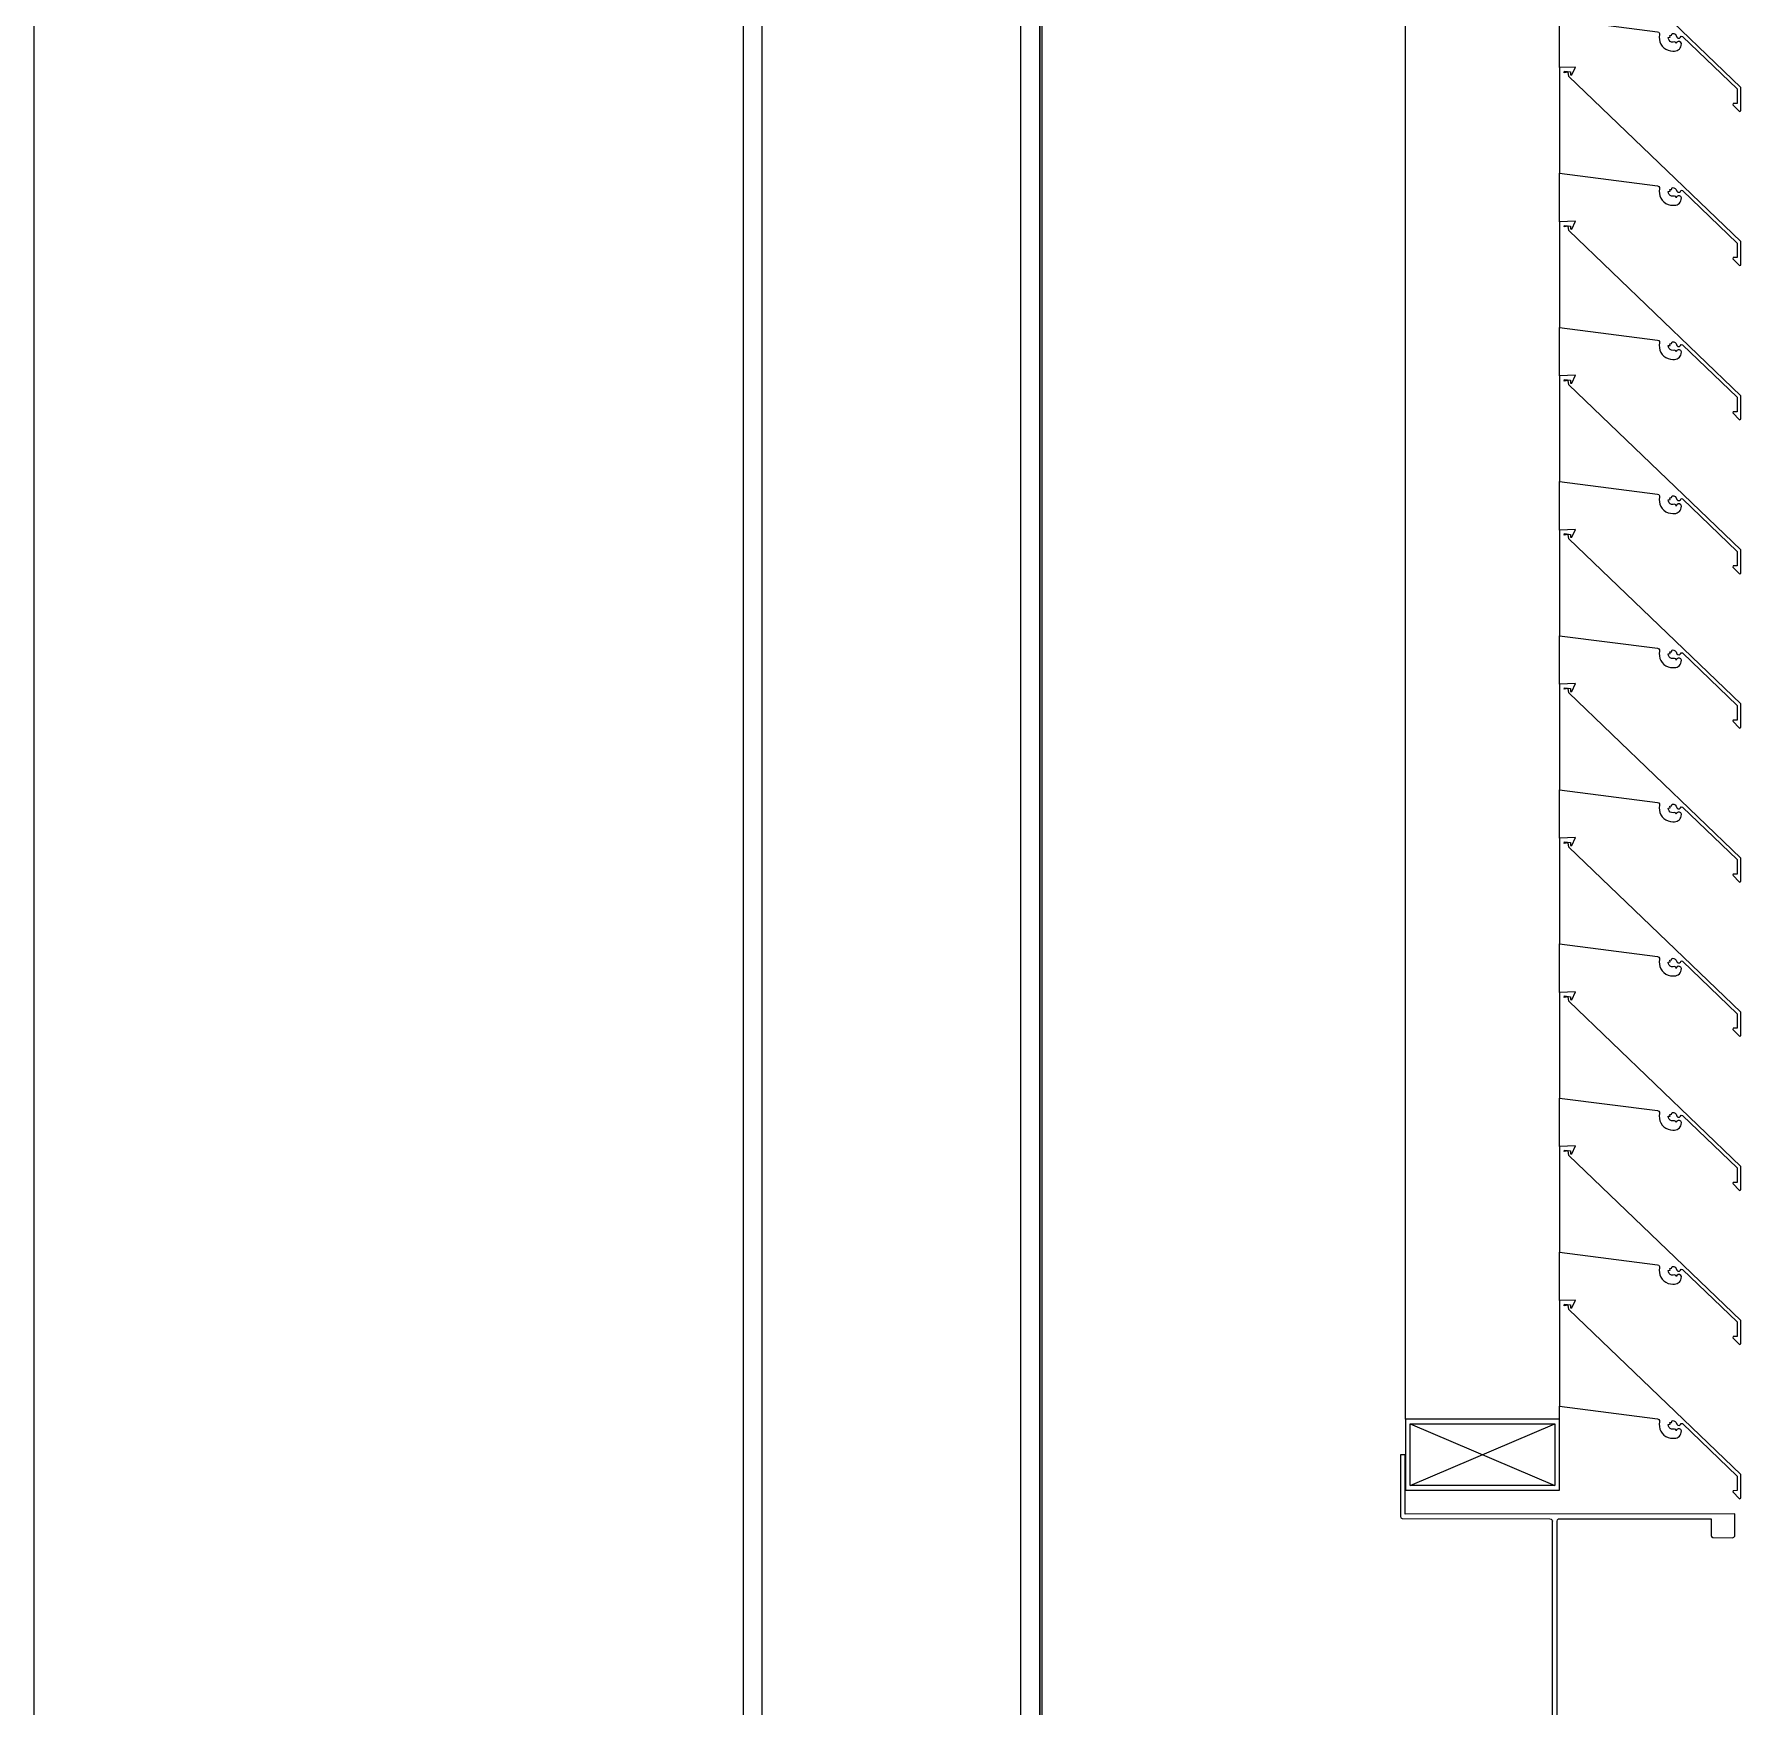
# Model space of a CAD drawing. Header units: millimetres. Extents: x -220592 to 404889, y -217665 to 38245.
# Drawn here: x 36174 to 36894, y -28651 to -27945 of the extents above; entities that cross this region are included whole.
import ezdxf

# ---------------------------------------------------------------- set-up
doc = ezdxf.new("R2010")
doc.units = ezdxf.units.MM
doc.set_wipeout_variables(frame=1)
doc.linetypes.add('XKITLINE00', pattern=[0])
for name, color, linetype in [('000 - 0_HIDE_OBJ_FRAMING_DEF_SUB_1', 7, 'Continuous'), ('000 - STRUCTURE_STEEL_FRAMING_SUB_COLOR_1', 7, 'Continuous'), ('000 - STRUCTURE_STEEL_FRAMING_SUB_COLOR_2', 7, 'Continuous'), ('000 - STRUCTURE_STEEL_FRAMING_WIPEOUT_', 7, 'Continuous')]:
    doc.layers.add(name, color=color, linetype=linetype)
doc.layers.add('Part', color=7, linetype='Continuous', lineweight=0)

# ---------------------------------------------------------------- blocks, each defined once
blk = doc.blocks.new('*A14679')
at = {"layer": 'Part', "color": 7, "linetype": 'XKITLINE00', "lineweight": 0}
for p, q in [((-81.668236, 235.906123), (-81.668243, 235.460453)), ((-81.60055, 235.908745), (-81.668236, 235.906123)), ((-81.616085, 235.875258), (-81.60055, 235.908745)), ((-81.648356, 235.884428), (-81.64632, 235.891001)), ((-81.63134, 235.887332), (-81.648356, 235.884428)), ((-81.64632, 235.891001), (-81.621337, 235.887861)), ((-81.628443, 235.868789), (-81.63134, 235.887332)), ((-80.903321, 235.172543), (-81.628443, 235.868789)), ((-81.621337, 235.887861), (-81.621208, 235.87567)), ((-81.621208, 235.87567), (-81.616085, 235.875258)), ((-81.668243, 235.460453), (-81.254237, 235.407423)), ((-81.254237, 235.407423), (-81.249162, 235.405233)), ((-81.249162, 235.405233), (-81.246025, 235.400681)), ((-81.246025, 235.400681), (-81.245786, 235.395159)), ((-81.195578, 235.392735), (-81.193256, 235.400125)), ((-81.193256, 235.400125), (-81.186584, 235.399703)), ((-81.186584, 235.399703), (-81.180508, 235.396913)), ((-81.245786, 235.395159), (-81.247272, 235.385025)), ((-81.247272, 235.385025), (-81.246897, 235.374789)), ((-81.246897, 235.374789), (-81.244674, 235.36479)), ((-81.244674, 235.36479), (-81.240676, 235.35536)), ((-81.240676, 235.35536), (-81.235036, 235.34681)), ((-81.235036, 235.34681), (-81.22794, 235.339423)), ((-81.22794, 235.339423), (-81.219624, 235.333445)), ((-81.219624, 235.333445), (-81.210361, 235.329072)), ((-81.210361, 235.329072), (-81.20046, 235.326449)), ((-81.209279, 235.383625), (-81.201573, 235.384731)), ((-81.20871, 235.377141), (-81.209279, 235.383625)), ((-81.205908, 235.371267), (-81.20871, 235.377141)), ((-81.201226, 235.366745), (-81.205908, 235.371267)), ((-81.202743, 235.391791), (-81.195578, 235.392735)), ((-81.201573, 235.384731), (-81.202743, 235.391791)), ((-81.195258, 235.364147), (-81.201226, 235.366745)), ((-81.188758, 235.363803), (-81.195258, 235.364147)), ((-81.18284, 235.364708), (-81.188758, 235.363803)), ((-81.178029, 235.362301), (-81.18284, 235.364708)), ((-81.180508, 235.396913), (-81.175841, 235.392126)), ((-81.175999, 235.35732), (-81.178029, 235.362301)), ((-81.17772, 235.326398), (-81.172219, 235.328117)), ((-81.173057, 235.362792), (-81.175999, 235.35732)), ((-81.175841, 235.392126), (-81.172727, 235.384553)), ((-81.1679, 235.36601), (-81.173057, 235.362792)), ((-81.172727, 235.384553), (-81.168544, 235.380396)), ((-81.172219, 235.328117), (-81.167149, 235.330857)), ((-81.168544, 235.380396), (-81.16265, 235.38019)), ((-81.161823, 235.365998), (-81.1679, 235.36601)), ((-81.167149, 235.330857), (-81.162695, 235.334515)), ((-81.162695, 235.334515), (-81.159024, 235.338958)), ((-81.16265, 235.38019), (-81.158186, 235.384044)), ((-81.156679, 235.362761), (-81.161823, 235.365998)), ((-81.159024, 235.338958), (-81.15627, 235.344021)), ((-81.158186, 235.384044), (-81.154531, 235.388671)), ((-81.154039, 235.357287), (-81.156679, 235.362761)), ((-81.15627, 235.344021), (-81.154535, 235.349517)), ((-81.154535, 235.349517), (-81.154039, 235.357287)), ((-81.154531, 235.388671), (-81.149372, 235.387579)), ((-81.149372, 235.387579), (-80.918356, 235.166176)), ((-81.20046, 235.326449), (-81.190247, 235.325664)), ((-81.190247, 235.325664), (-81.183448, 235.325762)), ((-81.183448, 235.325762), (-81.17772, 235.326398)), ((-80.918356, 235.166176), (-80.918699, 235.10483)), ((-80.903874, 235.073392), (-80.903321, 235.172543)), ((-80.936119, 235.104733), (-80.937204, 235.099812)), ((-80.937204, 235.099812), (-80.908555, 235.070923)), ((-80.918699, 235.10483), (-80.936119, 235.104733)), ((-80.908555, 235.070923), (-80.903874, 235.073392))]:
    blk.add_line(p, q, dxfattribs=at)
blk = doc.blocks.new('*A14681')
at = {"layer": 'Part', "color": 7, "linetype": 'XKITLINE00', "lineweight": 0}
for p, q in [((-82.318045, 229.556249), (-82.318045, 240.806135)), ((-81.668045, 240.456131), (-81.668045, 240.660427)), ((-81.668045, 239.806131), (-81.668045, 240.010427)), ((-81.668045, 239.156131), (-81.668045, 239.360427)), ((-81.668045, 238.506131), (-81.668045, 238.710427)), ((-81.668045, 237.856131), (-81.668045, 238.060427)), ((-81.668045, 237.206131), (-81.668045, 237.410427)), ((-81.668045, 236.556131), (-81.668045, 236.760427)), ((-81.668045, 235.906131), (-81.668045, 236.110427)), ((-81.668045, 235.256131), (-81.668045, 235.460427)), ((-81.668045, 234.606131), (-81.668045, 234.810427)), ((-81.668045, 233.956131), (-81.668045, 234.160427)), ((-81.668045, 233.306131), (-81.668045, 233.510427)), ((-81.668045, 232.656131), (-81.668045, 232.860427)), ((-81.668045, 232.006131), (-81.668045, 232.210427)), ((-81.668045, 231.356131), (-81.668045, 231.560427)), ((-81.668045, 230.706131), (-81.668045, 230.910427)), ((-81.668045, 230.056131), (-81.668045, 230.260427)), ((-81.668045, 229.556249), (-81.668045, 229.610427))]:
    blk.add_line(p, q, dxfattribs=at)
blk = doc.blocks.new('*A14865')
at = {"layer": 'Part', "color": 7, "linetype": 'XKITLINE00', "lineweight": 0}
for p, q in [((-82.318264, 229.406135), (-82.338264, 229.406132)), ((-82.338264, 229.406132), (-82.338218, 229.146132)), ((-82.31822, 229.156135), (-82.318264, 229.406135)), ((-82.338218, 229.146132), (-82.336532, 229.140576)), ((-82.336532, 229.140576), (-82.332043, 229.136894)), ((-80.92822, 229.156378), (-82.31822, 229.156135)), ((-80.928965, 229.062551), (-80.92822, 229.156378)), ((-82.332043, 229.136894), (-81.708216, 229.136241)), ((-81.708216, 229.136241), (-81.70266, 229.134557)), ((-81.70266, 229.134557), (-81.698977, 229.13007)), ((-81.698977, 229.13007), (-81.698215, 229.126243)), ((-81.698051, 228.186243), (-81.698215, 229.126243)), ((-81.678215, 229.126247), (-81.67653, 229.131803)), ((-81.677289, 228.18242), (-81.678215, 229.126247)), ((-81.67653, 229.131803), (-81.672043, 229.135487)), ((-81.672043, 229.135487), (-81.028216, 229.13636)), ((-81.028216, 229.13636), (-81.028204, 229.06636)), ((-81.028204, 229.06636), (-81.026518, 229.060805)), ((-81.026518, 229.060805), (-81.022029, 229.057122)), ((-81.022029, 229.057122), (-80.938203, 229.056376)), ((-80.938203, 229.056376), (-80.932647, 229.058062)), ((-80.932647, 229.058062), (-80.928965, 229.062551)), ((-81.027301, 228.250187), (-81.028049, 228.17636)), ((-81.023618, 228.254676), (-81.027301, 228.250187)), ((-81.018063, 228.256362), (-81.023618, 228.254676)), ((-80.934236, 228.255615), (-81.018063, 228.256362)), ((-80.929747, 228.251933), (-80.934236, 228.255615)), ((-80.928061, 228.246378), (-80.929747, 228.251933)), ((-80.928045, 228.156378), (-80.928061, 228.246378)), ((-82.337287, 228.169959), (-82.338002, 227.906132)), ((-82.333604, 228.174447), (-82.337287, 228.169959)), ((-82.328049, 228.176133), (-82.333604, 228.174447)), ((-81.704222, 228.177003), (-82.328049, 228.176133)), ((-82.318045, 228.156135), (-80.928045, 228.156378)), ((-82.318002, 227.906135), (-82.318045, 228.156135)), ((-81.699735, 228.180687), (-81.704222, 228.177003)), ((-81.698051, 228.186243), (-81.699735, 228.180687)), ((-81.673605, 228.177933), (-81.677289, 228.18242)), ((-81.668049, 228.176248), (-81.673605, 228.177933)), ((-81.028049, 228.17636), (-81.668049, 228.176248)), ((-82.338002, 227.906132), (-82.318002, 227.906135))]:
    blk.add_line(p, q, dxfattribs=at)
blk = doc.blocks.new('*A14866')
at = {"layer": 'Part', "color": 7, "linetype": 'XKITLINE00', "lineweight": 0}
for p, q in [((-81.668045, 229.556249), (-82.318045, 229.556249)), ((-82.318045, 229.556249), (-82.318045, 229.256249)), ((-82.298045, 229.276249), (-81.688045, 229.536249)), ((-82.298045, 229.536249), (-81.688045, 229.276249)), ((-82.298045, 229.276249), (-82.298045, 229.536249)), ((-82.298045, 229.536249), (-81.688045, 229.536249)), ((-81.688045, 229.536249), (-81.688045, 229.276249)), ((-81.668045, 229.256249), (-81.668045, 229.556249)), ((-82.318045, 229.256249), (-81.668045, 229.256249)), ((-81.688045, 229.276249), (-82.298045, 229.276249))]:
    blk.add_line(p, q, dxfattribs=at)
blk = doc.blocks.new('*A14867')
at = {"layer": 'Part', "color": 7, "linetype": 'XKITLINE00', "lineweight": 0}
for p, q in [((-81.668236, 235.256123), (-81.668243, 234.810453)), ((-81.60055, 235.258745), (-81.668236, 235.256123)), ((-81.616085, 235.225258), (-81.60055, 235.258745)), ((-81.648356, 235.234428), (-81.64632, 235.241001)), ((-81.63134, 235.237332), (-81.648356, 235.234428)), ((-81.64632, 235.241001), (-81.621337, 235.237861)), ((-81.628443, 235.218789), (-81.63134, 235.237332)), ((-80.903321, 234.522543), (-81.628443, 235.218789)), ((-81.621337, 235.237861), (-81.621208, 235.22567)), ((-81.621208, 235.22567), (-81.616085, 235.225258)), ((-81.668243, 234.810453), (-81.254237, 234.757423)), ((-81.254237, 234.757423), (-81.249162, 234.755233)), ((-81.249162, 234.755233), (-81.246025, 234.750681)), ((-81.245786, 234.745159), (-81.247272, 234.735025)), ((-81.247272, 234.735025), (-81.246897, 234.724789)), ((-81.246897, 234.724789), (-81.244674, 234.71479)), ((-81.246025, 234.750681), (-81.245786, 234.745159)), ((-81.244674, 234.71479), (-81.240676, 234.70536)), ((-81.240676, 234.70536), (-81.235036, 234.69681)), ((-81.235036, 234.69681), (-81.22794, 234.689423)), ((-81.22794, 234.689423), (-81.219624, 234.683445)), ((-81.219624, 234.683445), (-81.210361, 234.679072)), ((-81.210361, 234.679072), (-81.20046, 234.676449)), ((-81.209279, 234.733625), (-81.201573, 234.734731)), ((-81.20871, 234.727141), (-81.209279, 234.733625)), ((-81.205908, 234.721267), (-81.20871, 234.727141)), ((-81.201226, 234.716745), (-81.205908, 234.721267)), ((-81.202743, 234.741791), (-81.195578, 234.742735)), ((-81.201573, 234.734731), (-81.202743, 234.741791)), ((-81.195258, 234.714147), (-81.201226, 234.716745)), ((-81.195578, 234.742735), (-81.193256, 234.750125)), ((-81.188758, 234.713803), (-81.195258, 234.714147)), ((-81.193256, 234.750125), (-81.186584, 234.749703)), ((-81.18284, 234.714708), (-81.188758, 234.713803)), ((-81.186584, 234.749703), (-81.180508, 234.746913)), ((-81.178029, 234.712301), (-81.18284, 234.714708)), ((-81.180508, 234.746913), (-81.175841, 234.742126)), ((-81.175999, 234.70732), (-81.178029, 234.712301)), ((-81.173057, 234.712792), (-81.175999, 234.70732)), ((-81.175841, 234.742126), (-81.172727, 234.734553)), ((-81.1679, 234.71601), (-81.173057, 234.712792)), ((-81.172727, 234.734553), (-81.168544, 234.730396)), ((-81.172219, 234.678117), (-81.167149, 234.680857)), ((-81.168544, 234.730396), (-81.16265, 234.73019)), ((-81.161823, 234.715998), (-81.1679, 234.71601)), ((-81.167149, 234.680857), (-81.162695, 234.684515)), ((-81.162695, 234.684515), (-81.159024, 234.688958)), ((-81.16265, 234.73019), (-81.158186, 234.734044)), ((-81.156679, 234.712761), (-81.161823, 234.715998)), ((-81.159024, 234.688958), (-81.15627, 234.694021)), ((-81.158186, 234.734044), (-81.154531, 234.738671)), ((-81.154039, 234.707287), (-81.156679, 234.712761)), ((-81.15627, 234.694021), (-81.154535, 234.699517)), ((-81.154535, 234.699517), (-81.154039, 234.707287)), ((-81.154531, 234.738671), (-81.149372, 234.737579)), ((-81.149372, 234.737579), (-80.918356, 234.516176)), ((-81.20046, 234.676449), (-81.190247, 234.675664)), ((-81.190247, 234.675664), (-81.183448, 234.675762)), ((-81.183448, 234.675762), (-81.17772, 234.676398)), ((-81.17772, 234.676398), (-81.172219, 234.678117)), ((-80.918356, 234.516176), (-80.918699, 234.45483)), ((-80.903874, 234.423392), (-80.903321, 234.522543)), ((-80.936119, 234.454733), (-80.937204, 234.449812)), ((-80.937204, 234.449812), (-80.908555, 234.420923)), ((-80.918699, 234.45483), (-80.936119, 234.454733)), ((-80.908555, 234.420923), (-80.903874, 234.423392))]:
    blk.add_line(p, q, dxfattribs=at)
blk = doc.blocks.new('*A14868')
at = {"layer": 'Part', "color": 7, "linetype": 'XKITLINE00', "lineweight": 0}
for p, q in [((-81.60055, 234.608745), (-81.668236, 234.606123)), ((-81.616085, 234.575258), (-81.60055, 234.608745)), ((-81.668236, 234.606123), (-81.668243, 234.160453)), ((-81.648356, 234.584428), (-81.64632, 234.591001)), ((-81.63134, 234.587332), (-81.648356, 234.584428)), ((-81.64632, 234.591001), (-81.621337, 234.587861)), ((-81.628443, 234.568789), (-81.63134, 234.587332)), ((-80.903321, 233.872543), (-81.628443, 234.568789)), ((-81.621337, 234.587861), (-81.621208, 234.57567)), ((-81.621208, 234.57567), (-81.616085, 234.575258)), ((-81.668243, 234.160453), (-81.254237, 234.107423)), ((-81.254237, 234.107423), (-81.249162, 234.105233)), ((-81.249162, 234.105233), (-81.246025, 234.100681)), ((-81.245786, 234.095159), (-81.247272, 234.085025)), ((-81.247272, 234.085025), (-81.246897, 234.074789)), ((-81.246897, 234.074789), (-81.244674, 234.06479)), ((-81.246025, 234.100681), (-81.245786, 234.095159)), ((-81.244674, 234.06479), (-81.240676, 234.05536)), ((-81.240676, 234.05536), (-81.235036, 234.04681)), ((-81.235036, 234.04681), (-81.22794, 234.039423)), ((-81.22794, 234.039423), (-81.219624, 234.033445)), ((-81.219624, 234.033445), (-81.210361, 234.029072)), ((-81.209279, 234.083625), (-81.201573, 234.084731)), ((-81.20871, 234.077141), (-81.209279, 234.083625)), ((-81.205908, 234.071267), (-81.20871, 234.077141)), ((-81.201226, 234.066745), (-81.205908, 234.071267)), ((-81.202743, 234.091791), (-81.195578, 234.092735)), ((-81.201573, 234.084731), (-81.202743, 234.091791)), ((-81.195258, 234.064147), (-81.201226, 234.066745)), ((-81.195578, 234.092735), (-81.193256, 234.100125)), ((-81.188758, 234.063803), (-81.195258, 234.064147)), ((-81.193256, 234.100125), (-81.186584, 234.099703)), ((-81.18284, 234.064708), (-81.188758, 234.063803)), ((-81.186584, 234.099703), (-81.180508, 234.096913)), ((-81.178029, 234.062301), (-81.18284, 234.064708)), ((-81.180508, 234.096913), (-81.175841, 234.092126)), ((-81.175999, 234.05732), (-81.178029, 234.062301)), ((-81.173057, 234.062792), (-81.175999, 234.05732)), ((-81.175841, 234.092126), (-81.172727, 234.084553)), ((-81.1679, 234.06601), (-81.173057, 234.062792)), ((-81.172727, 234.084553), (-81.168544, 234.080396)), ((-81.168544, 234.080396), (-81.16265, 234.08019)), ((-81.161823, 234.065998), (-81.1679, 234.06601)), ((-81.167149, 234.030857), (-81.162695, 234.034515)), ((-81.162695, 234.034515), (-81.159024, 234.038958)), ((-81.16265, 234.08019), (-81.158186, 234.084044)), ((-81.156679, 234.062761), (-81.161823, 234.065998)), ((-81.159024, 234.038958), (-81.15627, 234.044021)), ((-81.158186, 234.084044), (-81.154531, 234.088671)), ((-81.154039, 234.057287), (-81.156679, 234.062761)), ((-81.15627, 234.044021), (-81.154535, 234.049517)), ((-81.154535, 234.049517), (-81.154039, 234.057287)), ((-81.154531, 234.088671), (-81.149372, 234.087579)), ((-81.149372, 234.087579), (-80.918356, 233.866176)), ((-81.210361, 234.029072), (-81.20046, 234.026449)), ((-81.20046, 234.026449), (-81.190247, 234.025664)), ((-81.190247, 234.025664), (-81.183448, 234.025762)), ((-81.183448, 234.025762), (-81.17772, 234.026398)), ((-81.17772, 234.026398), (-81.172219, 234.028117)), ((-81.172219, 234.028117), (-81.167149, 234.030857)), ((-80.918356, 233.866176), (-80.918699, 233.80483)), ((-80.903874, 233.773392), (-80.903321, 233.872543)), ((-80.936119, 233.804733), (-80.937204, 233.799812)), ((-80.937204, 233.799812), (-80.908555, 233.770923)), ((-80.918699, 233.80483), (-80.936119, 233.804733)), ((-80.908555, 233.770923), (-80.903874, 233.773392))]:
    blk.add_line(p, q, dxfattribs=at)
blk = doc.blocks.new('*A14869')
at = {"layer": 'Part', "color": 7, "linetype": 'XKITLINE00', "lineweight": 0}
for p, q in [((-81.668236, 233.956123), (-81.668243, 233.510453)), ((-81.60055, 233.958745), (-81.668236, 233.956123)), ((-81.648356, 233.934428), (-81.64632, 233.941001)), ((-81.63134, 233.937332), (-81.648356, 233.934428)), ((-81.64632, 233.941001), (-81.621337, 233.937861)), ((-81.628443, 233.918789), (-81.63134, 233.937332)), ((-80.903321, 233.222543), (-81.628443, 233.918789)), ((-81.621337, 233.937861), (-81.621208, 233.92567)), ((-81.621208, 233.92567), (-81.616085, 233.925258)), ((-81.616085, 233.925258), (-81.60055, 233.958745)), ((-81.668243, 233.510453), (-81.254237, 233.457423)), ((-81.254237, 233.457423), (-81.249162, 233.455233)), ((-81.249162, 233.455233), (-81.246025, 233.450681)), ((-81.245786, 233.445159), (-81.247272, 233.435025)), ((-81.247272, 233.435025), (-81.246897, 233.424789)), ((-81.246897, 233.424789), (-81.244674, 233.41479)), ((-81.246025, 233.450681), (-81.245786, 233.445159)), ((-81.244674, 233.41479), (-81.240676, 233.40536)), ((-81.240676, 233.40536), (-81.235036, 233.39681)), ((-81.235036, 233.39681), (-81.22794, 233.389423)), ((-81.22794, 233.389423), (-81.219624, 233.383445)), ((-81.219624, 233.383445), (-81.210361, 233.379072)), ((-81.209279, 233.433625), (-81.201573, 233.434731)), ((-81.20871, 233.427141), (-81.209279, 233.433625)), ((-81.205908, 233.421267), (-81.20871, 233.427141)), ((-81.201226, 233.416745), (-81.205908, 233.421267)), ((-81.202743, 233.441791), (-81.195578, 233.442735)), ((-81.201573, 233.434731), (-81.202743, 233.441791)), ((-81.195258, 233.414147), (-81.201226, 233.416745)), ((-81.195578, 233.442735), (-81.193256, 233.450125)), ((-81.188758, 233.413803), (-81.195258, 233.414147)), ((-81.193256, 233.450125), (-81.186584, 233.449703)), ((-81.18284, 233.414708), (-81.188758, 233.413803)), ((-81.186584, 233.449703), (-81.180508, 233.446913)), ((-81.178029, 233.412301), (-81.18284, 233.414708)), ((-81.180508, 233.446913), (-81.175841, 233.442126)), ((-81.175999, 233.40732), (-81.178029, 233.412301)), ((-81.173057, 233.412792), (-81.175999, 233.40732)), ((-81.175841, 233.442126), (-81.172727, 233.434553)), ((-81.1679, 233.41601), (-81.173057, 233.412792)), ((-81.172727, 233.434553), (-81.168544, 233.430396)), ((-81.168544, 233.430396), (-81.16265, 233.43019)), ((-81.161823, 233.415998), (-81.1679, 233.41601)), ((-81.167149, 233.380857), (-81.162695, 233.384515)), ((-81.162695, 233.384515), (-81.159024, 233.388958)), ((-81.16265, 233.43019), (-81.158186, 233.434044)), ((-81.156679, 233.412761), (-81.161823, 233.415998)), ((-81.159024, 233.388958), (-81.15627, 233.394021)), ((-81.158186, 233.434044), (-81.154531, 233.438671)), ((-81.154039, 233.407287), (-81.156679, 233.412761)), ((-81.15627, 233.394021), (-81.154535, 233.399517)), ((-81.154535, 233.399517), (-81.154039, 233.407287)), ((-81.154531, 233.438671), (-81.149372, 233.437579)), ((-81.149372, 233.437579), (-80.918356, 233.216176)), ((-81.210361, 233.379072), (-81.20046, 233.376449)), ((-81.20046, 233.376449), (-81.190247, 233.375664)), ((-81.190247, 233.375664), (-81.183448, 233.375762)), ((-81.183448, 233.375762), (-81.17772, 233.376398)), ((-81.17772, 233.376398), (-81.172219, 233.378117)), ((-81.172219, 233.378117), (-81.167149, 233.380857)), ((-80.918356, 233.216176), (-80.918699, 233.15483)), ((-80.903874, 233.123392), (-80.903321, 233.222543)), ((-80.936119, 233.154733), (-80.937204, 233.149812)), ((-80.937204, 233.149812), (-80.908555, 233.120923)), ((-80.918699, 233.15483), (-80.936119, 233.154733)), ((-80.908555, 233.120923), (-80.903874, 233.123392))]:
    blk.add_line(p, q, dxfattribs=at)
blk = doc.blocks.new('*A14870')
at = {"layer": 'Part', "color": 7, "linetype": 'XKITLINE00', "lineweight": 0}
for p, q in [((-81.668236, 233.306123), (-81.668243, 232.860453)), ((-81.60055, 233.308745), (-81.668236, 233.306123)), ((-81.648356, 233.284428), (-81.64632, 233.291001)), ((-81.63134, 233.287332), (-81.648356, 233.284428)), ((-81.64632, 233.291001), (-81.621337, 233.287861)), ((-81.628443, 233.268789), (-81.63134, 233.287332)), ((-80.903321, 232.572543), (-81.628443, 233.268789)), ((-81.621337, 233.287861), (-81.621208, 233.27567)), ((-81.621208, 233.27567), (-81.616085, 233.275258)), ((-81.616085, 233.275258), (-81.60055, 233.308745)), ((-81.668243, 232.860453), (-81.254237, 232.807423)), ((-81.254237, 232.807423), (-81.249162, 232.805233)), ((-81.249162, 232.805233), (-81.246025, 232.800681)), ((-81.245786, 232.795159), (-81.247272, 232.785025)), ((-81.247272, 232.785025), (-81.246897, 232.774789)), ((-81.246897, 232.774789), (-81.244674, 232.76479)), ((-81.246025, 232.800681), (-81.245786, 232.795159)), ((-81.244674, 232.76479), (-81.240676, 232.75536)), ((-81.240676, 232.75536), (-81.235036, 232.74681)), ((-81.235036, 232.74681), (-81.22794, 232.739423)), ((-81.22794, 232.739423), (-81.219624, 232.733445)), ((-81.209279, 232.783625), (-81.201573, 232.784731)), ((-81.20871, 232.777141), (-81.209279, 232.783625)), ((-81.205908, 232.771267), (-81.20871, 232.777141)), ((-81.201226, 232.766745), (-81.205908, 232.771267)), ((-81.202743, 232.791791), (-81.195578, 232.792735)), ((-81.201573, 232.784731), (-81.202743, 232.791791)), ((-81.195258, 232.764147), (-81.201226, 232.766745)), ((-81.195578, 232.792735), (-81.193256, 232.800125)), ((-81.188758, 232.763803), (-81.195258, 232.764147)), ((-81.193256, 232.800125), (-81.186584, 232.799703)), ((-81.18284, 232.764708), (-81.188758, 232.763803)), ((-81.186584, 232.799703), (-81.180508, 232.796913)), ((-81.178029, 232.762301), (-81.18284, 232.764708)), ((-81.180508, 232.796913), (-81.175841, 232.792126)), ((-81.175999, 232.75732), (-81.178029, 232.762301)), ((-81.173057, 232.762792), (-81.175999, 232.75732)), ((-81.175841, 232.792126), (-81.172727, 232.784553)), ((-81.1679, 232.76601), (-81.173057, 232.762792)), ((-81.172727, 232.784553), (-81.168544, 232.780396)), ((-81.168544, 232.780396), (-81.16265, 232.78019)), ((-81.161823, 232.765998), (-81.1679, 232.76601)), ((-81.162695, 232.734515), (-81.159024, 232.738958)), ((-81.16265, 232.78019), (-81.158186, 232.784044)), ((-81.156679, 232.762761), (-81.161823, 232.765998)), ((-81.159024, 232.738958), (-81.15627, 232.744021)), ((-81.158186, 232.784044), (-81.154531, 232.788671)), ((-81.154039, 232.757287), (-81.156679, 232.762761)), ((-81.15627, 232.744021), (-81.154535, 232.749517)), ((-81.154535, 232.749517), (-81.154039, 232.757287)), ((-81.154531, 232.788671), (-81.149372, 232.787579)), ((-81.149372, 232.787579), (-80.918356, 232.566176)), ((-81.219624, 232.733445), (-81.210361, 232.729072)), ((-81.210361, 232.729072), (-81.20046, 232.726449)), ((-81.20046, 232.726449), (-81.190247, 232.725664)), ((-81.190247, 232.725664), (-81.183448, 232.725762)), ((-81.183448, 232.725762), (-81.17772, 232.726398)), ((-81.17772, 232.726398), (-81.172219, 232.728117)), ((-81.172219, 232.728117), (-81.167149, 232.730857)), ((-81.167149, 232.730857), (-81.162695, 232.734515)), ((-80.918356, 232.566176), (-80.918699, 232.50483)), ((-80.903874, 232.473392), (-80.903321, 232.572543)), ((-80.936119, 232.504733), (-80.937204, 232.499812)), ((-80.937204, 232.499812), (-80.908555, 232.470923)), ((-80.918699, 232.50483), (-80.936119, 232.504733)), ((-80.908555, 232.470923), (-80.903874, 232.473392))]:
    blk.add_line(p, q, dxfattribs=at)
blk = doc.blocks.new('*A14871')
at = {"layer": 'Part', "color": 7, "linetype": 'XKITLINE00', "lineweight": 0}
for p, q in [((-81.668236, 232.656123), (-81.668243, 232.210453)), ((-81.60055, 232.658745), (-81.668236, 232.656123)), ((-81.648356, 232.634428), (-81.64632, 232.641001)), ((-81.63134, 232.637332), (-81.648356, 232.634428)), ((-81.64632, 232.641001), (-81.621337, 232.637861)), ((-81.628443, 232.618789), (-81.63134, 232.637332)), ((-80.903321, 231.922543), (-81.628443, 232.618789)), ((-81.621337, 232.637861), (-81.621208, 232.62567)), ((-81.621208, 232.62567), (-81.616085, 232.625258)), ((-81.616085, 232.625258), (-81.60055, 232.658745)), ((-81.668243, 232.210453), (-81.254237, 232.157423)), ((-81.254237, 232.157423), (-81.249162, 232.155233)), ((-81.249162, 232.155233), (-81.246025, 232.150681)), ((-81.245786, 232.145159), (-81.247272, 232.135025)), ((-81.247272, 232.135025), (-81.246897, 232.124789)), ((-81.246897, 232.124789), (-81.244674, 232.11479)), ((-81.246025, 232.150681), (-81.245786, 232.145159)), ((-81.244674, 232.11479), (-81.240676, 232.10536)), ((-81.240676, 232.10536), (-81.235036, 232.09681)), ((-81.235036, 232.09681), (-81.22794, 232.089423)), ((-81.22794, 232.089423), (-81.219624, 232.083445)), ((-81.209279, 232.133625), (-81.201573, 232.134731)), ((-81.20871, 232.127141), (-81.209279, 232.133625)), ((-81.205908, 232.121267), (-81.20871, 232.127141)), ((-81.201226, 232.116745), (-81.205908, 232.121267)), ((-81.202743, 232.141791), (-81.195578, 232.142735)), ((-81.201573, 232.134731), (-81.202743, 232.141791)), ((-81.195258, 232.114147), (-81.201226, 232.116745)), ((-81.195578, 232.142735), (-81.193256, 232.150125)), ((-81.188758, 232.113803), (-81.195258, 232.114147)), ((-81.193256, 232.150125), (-81.186584, 232.149703)), ((-81.18284, 232.114708), (-81.188758, 232.113803)), ((-81.186584, 232.149703), (-81.180508, 232.146913)), ((-81.178029, 232.112301), (-81.18284, 232.114708)), ((-81.180508, 232.146913), (-81.175841, 232.142126)), ((-81.175999, 232.10732), (-81.178029, 232.112301)), ((-81.173057, 232.112792), (-81.175999, 232.10732)), ((-81.175841, 232.142126), (-81.172727, 232.134553)), ((-81.1679, 232.11601), (-81.173057, 232.112792)), ((-81.172727, 232.134553), (-81.168544, 232.130396)), ((-81.168544, 232.130396), (-81.16265, 232.13019)), ((-81.161823, 232.115998), (-81.1679, 232.11601)), ((-81.162695, 232.084515), (-81.159024, 232.088958)), ((-81.16265, 232.13019), (-81.158186, 232.134044)), ((-81.156679, 232.112761), (-81.161823, 232.115998)), ((-81.159024, 232.088958), (-81.15627, 232.094021)), ((-81.158186, 232.134044), (-81.154531, 232.138671)), ((-81.154039, 232.107287), (-81.156679, 232.112761)), ((-81.15627, 232.094021), (-81.154535, 232.099517)), ((-81.154535, 232.099517), (-81.154039, 232.107287)), ((-81.154531, 232.138671), (-81.149372, 232.137579)), ((-81.149372, 232.137579), (-80.918356, 231.916176)), ((-81.219624, 232.083445), (-81.210361, 232.079072)), ((-81.210361, 232.079072), (-81.20046, 232.076449)), ((-81.20046, 232.076449), (-81.190247, 232.075664)), ((-81.190247, 232.075664), (-81.183448, 232.075762)), ((-81.183448, 232.075762), (-81.17772, 232.076398)), ((-81.17772, 232.076398), (-81.172219, 232.078117)), ((-81.172219, 232.078117), (-81.167149, 232.080857)), ((-81.167149, 232.080857), (-81.162695, 232.084515)), ((-80.918356, 231.916176), (-80.918699, 231.85483)), ((-80.903874, 231.823392), (-80.903321, 231.922543)), ((-80.936119, 231.854733), (-80.937204, 231.849812)), ((-80.937204, 231.849812), (-80.908555, 231.820923)), ((-80.918699, 231.85483), (-80.936119, 231.854733)), ((-80.908555, 231.820923), (-80.903874, 231.823392))]:
    blk.add_line(p, q, dxfattribs=at)
blk = doc.blocks.new('*A14872')
at = {"layer": 'Part', "color": 7, "linetype": 'XKITLINE00', "lineweight": 0}
for p, q in [((-81.668236, 232.006123), (-81.668243, 231.560453)), ((-81.60055, 232.008745), (-81.668236, 232.006123)), ((-81.648356, 231.984428), (-81.64632, 231.991001)), ((-81.63134, 231.987332), (-81.648356, 231.984428)), ((-81.64632, 231.991001), (-81.621337, 231.987861)), ((-81.628443, 231.968789), (-81.63134, 231.987332)), ((-80.903321, 231.272543), (-81.628443, 231.968789)), ((-81.621337, 231.987861), (-81.621208, 231.97567)), ((-81.621208, 231.97567), (-81.616085, 231.975258)), ((-81.616085, 231.975258), (-81.60055, 232.008745)), ((-81.668243, 231.560453), (-81.254237, 231.507423)), ((-81.254237, 231.507423), (-81.249162, 231.505233)), ((-81.249162, 231.505233), (-81.246025, 231.500681)), ((-81.245786, 231.495159), (-81.247272, 231.485025)), ((-81.247272, 231.485025), (-81.246897, 231.474789)), ((-81.246897, 231.474789), (-81.244674, 231.46479)), ((-81.246025, 231.500681), (-81.245786, 231.495159)), ((-81.244674, 231.46479), (-81.240676, 231.45536)), ((-81.240676, 231.45536), (-81.235036, 231.44681)), ((-81.235036, 231.44681), (-81.22794, 231.439423)), ((-81.209279, 231.483625), (-81.201573, 231.484731)), ((-81.20871, 231.477141), (-81.209279, 231.483625)), ((-81.205908, 231.471267), (-81.20871, 231.477141)), ((-81.201226, 231.466745), (-81.205908, 231.471267)), ((-81.202743, 231.491791), (-81.195578, 231.492735)), ((-81.201573, 231.484731), (-81.202743, 231.491791)), ((-81.195258, 231.464147), (-81.201226, 231.466745)), ((-81.195578, 231.492735), (-81.193256, 231.500125)), ((-81.188758, 231.463803), (-81.195258, 231.464147)), ((-81.193256, 231.500125), (-81.186584, 231.499703)), ((-81.18284, 231.464708), (-81.188758, 231.463803)), ((-81.186584, 231.499703), (-81.180508, 231.496913)), ((-81.178029, 231.462301), (-81.18284, 231.464708)), ((-81.180508, 231.496913), (-81.175841, 231.492126)), ((-81.175999, 231.45732), (-81.178029, 231.462301)), ((-81.173057, 231.462792), (-81.175999, 231.45732)), ((-81.175841, 231.492126), (-81.172727, 231.484553)), ((-81.1679, 231.46601), (-81.173057, 231.462792)), ((-81.172727, 231.484553), (-81.168544, 231.480396)), ((-81.168544, 231.480396), (-81.16265, 231.48019)), ((-81.161823, 231.465998), (-81.1679, 231.46601)), ((-81.16265, 231.48019), (-81.158186, 231.484044)), ((-81.156679, 231.462761), (-81.161823, 231.465998)), ((-81.159024, 231.438958), (-81.15627, 231.444021)), ((-81.158186, 231.484044), (-81.154531, 231.488671)), ((-81.154039, 231.457287), (-81.156679, 231.462761)), ((-81.15627, 231.444021), (-81.154535, 231.449517)), ((-81.154535, 231.449517), (-81.154039, 231.457287)), ((-81.154531, 231.488671), (-81.149372, 231.487579)), ((-81.149372, 231.487579), (-80.918356, 231.266176)), ((-81.22794, 231.439423), (-81.219624, 231.433445)), ((-81.219624, 231.433445), (-81.210361, 231.429072)), ((-81.210361, 231.429072), (-81.20046, 231.426449)), ((-81.20046, 231.426449), (-81.190247, 231.425664)), ((-81.190247, 231.425664), (-81.183448, 231.425762)), ((-81.183448, 231.425762), (-81.17772, 231.426398)), ((-81.17772, 231.426398), (-81.172219, 231.428117)), ((-81.172219, 231.428117), (-81.167149, 231.430857)), ((-81.167149, 231.430857), (-81.162695, 231.434515)), ((-81.162695, 231.434515), (-81.159024, 231.438958)), ((-80.918356, 231.266176), (-80.918699, 231.20483)), ((-80.903874, 231.173392), (-80.903321, 231.272543)), ((-80.936119, 231.204733), (-80.937204, 231.199812)), ((-80.937204, 231.199812), (-80.908555, 231.170923)), ((-80.918699, 231.20483), (-80.936119, 231.204733)), ((-80.908555, 231.170923), (-80.903874, 231.173392))]:
    blk.add_line(p, q, dxfattribs=at)
blk = doc.blocks.new('*A14873')
at = {"layer": 'Part', "color": 7, "linetype": 'XKITLINE00', "lineweight": 0}
for p, q in [((-81.668236, 231.356123), (-81.668243, 230.910453)), ((-81.60055, 231.358745), (-81.668236, 231.356123)), ((-81.648356, 231.334428), (-81.64632, 231.341001)), ((-81.63134, 231.337332), (-81.648356, 231.334428)), ((-81.64632, 231.341001), (-81.621337, 231.337861)), ((-81.628443, 231.318789), (-81.63134, 231.337332)), ((-80.903321, 230.622543), (-81.628443, 231.318789)), ((-81.621337, 231.337861), (-81.621208, 231.32567)), ((-81.621208, 231.32567), (-81.616085, 231.325258)), ((-81.616085, 231.325258), (-81.60055, 231.358745)), ((-81.668243, 230.910453), (-81.254237, 230.857423)), ((-81.254237, 230.857423), (-81.249162, 230.855233)), ((-81.249162, 230.855233), (-81.246025, 230.850681)), ((-81.245786, 230.845159), (-81.247272, 230.835025)), ((-81.247272, 230.835025), (-81.246897, 230.824789)), ((-81.246897, 230.824789), (-81.244674, 230.81479)), ((-81.246025, 230.850681), (-81.245786, 230.845159)), ((-81.244674, 230.81479), (-81.240676, 230.80536)), ((-81.240676, 230.80536), (-81.235036, 230.79681)), ((-81.235036, 230.79681), (-81.22794, 230.789423)), ((-81.209279, 230.833625), (-81.201573, 230.834731)), ((-81.20871, 230.827141), (-81.209279, 230.833625)), ((-81.205908, 230.821267), (-81.20871, 230.827141)), ((-81.201226, 230.816745), (-81.205908, 230.821267)), ((-81.202743, 230.841791), (-81.195578, 230.842735)), ((-81.201573, 230.834731), (-81.202743, 230.841791)), ((-81.195258, 230.814147), (-81.201226, 230.816745)), ((-81.195578, 230.842735), (-81.193256, 230.850125)), ((-81.188758, 230.813803), (-81.195258, 230.814147)), ((-81.193256, 230.850125), (-81.186584, 230.849703)), ((-81.18284, 230.814708), (-81.188758, 230.813803)), ((-81.186584, 230.849703), (-81.180508, 230.846913)), ((-81.178029, 230.812301), (-81.18284, 230.814708)), ((-81.180508, 230.846913), (-81.175841, 230.842126)), ((-81.175999, 230.80732), (-81.178029, 230.812301)), ((-81.173057, 230.812792), (-81.175999, 230.80732)), ((-81.175841, 230.842126), (-81.172727, 230.834553)), ((-81.1679, 230.81601), (-81.173057, 230.812792)), ((-81.172727, 230.834553), (-81.168544, 230.830396)), ((-81.168544, 230.830396), (-81.16265, 230.83019)), ((-81.161823, 230.815998), (-81.1679, 230.81601)), ((-81.16265, 230.83019), (-81.158186, 230.834044)), ((-81.156679, 230.812761), (-81.161823, 230.815998)), ((-81.159024, 230.788958), (-81.15627, 230.794021)), ((-81.158186, 230.834044), (-81.154531, 230.838671)), ((-81.154039, 230.807287), (-81.156679, 230.812761)), ((-81.15627, 230.794021), (-81.154535, 230.799517)), ((-81.154535, 230.799517), (-81.154039, 230.807287)), ((-81.154531, 230.838671), (-81.149372, 230.837579)), ((-81.149372, 230.837579), (-80.918356, 230.616176)), ((-81.22794, 230.789423), (-81.219624, 230.783445)), ((-81.219624, 230.783445), (-81.210361, 230.779072)), ((-81.210361, 230.779072), (-81.20046, 230.776449)), ((-81.20046, 230.776449), (-81.190247, 230.775664)), ((-81.190247, 230.775664), (-81.183448, 230.775762)), ((-81.183448, 230.775762), (-81.17772, 230.776398)), ((-81.17772, 230.776398), (-81.172219, 230.778117)), ((-81.172219, 230.778117), (-81.167149, 230.780857)), ((-81.167149, 230.780857), (-81.162695, 230.784515)), ((-81.162695, 230.784515), (-81.159024, 230.788958)), ((-80.918356, 230.616176), (-80.918699, 230.55483)), ((-80.903874, 230.523392), (-80.903321, 230.622543)), ((-80.936119, 230.554733), (-80.937204, 230.549812)), ((-80.937204, 230.549812), (-80.908555, 230.520923)), ((-80.918699, 230.55483), (-80.936119, 230.554733)), ((-80.908555, 230.520923), (-80.903874, 230.523392))]:
    blk.add_line(p, q, dxfattribs=at)
blk = doc.blocks.new('*A14874')
at = {"layer": 'Part', "color": 7, "linetype": 'XKITLINE00', "lineweight": 0}
for p, q in [((-81.668236, 230.706123), (-81.668243, 230.260453)), ((-81.60055, 230.708745), (-81.668236, 230.706123)), ((-81.648356, 230.684428), (-81.64632, 230.691001)), ((-81.63134, 230.687332), (-81.648356, 230.684428)), ((-81.64632, 230.691001), (-81.621337, 230.687861)), ((-81.628443, 230.668789), (-81.63134, 230.687332)), ((-80.903321, 229.972543), (-81.628443, 230.668789)), ((-81.621337, 230.687861), (-81.621208, 230.67567)), ((-81.621208, 230.67567), (-81.616085, 230.675258)), ((-81.616085, 230.675258), (-81.60055, 230.708745)), ((-81.668243, 230.260453), (-81.254237, 230.207423)), ((-81.254237, 230.207423), (-81.249162, 230.205233)), ((-81.249162, 230.205233), (-81.246025, 230.200681)), ((-81.245786, 230.195159), (-81.247272, 230.185025)), ((-81.247272, 230.185025), (-81.246897, 230.174789)), ((-81.246897, 230.174789), (-81.244674, 230.16479)), ((-81.246025, 230.200681), (-81.245786, 230.195159)), ((-81.244674, 230.16479), (-81.240676, 230.15536)), ((-81.240676, 230.15536), (-81.235036, 230.14681)), ((-81.235036, 230.14681), (-81.22794, 230.139423)), ((-81.209279, 230.183625), (-81.201573, 230.184731)), ((-81.20871, 230.177141), (-81.209279, 230.183625)), ((-81.205908, 230.171267), (-81.20871, 230.177141)), ((-81.201226, 230.166745), (-81.205908, 230.171267)), ((-81.202743, 230.191791), (-81.195578, 230.192735)), ((-81.201573, 230.184731), (-81.202743, 230.191791)), ((-81.195258, 230.164147), (-81.201226, 230.166745)), ((-81.195578, 230.192735), (-81.193256, 230.200125)), ((-81.188758, 230.163803), (-81.195258, 230.164147)), ((-81.193256, 230.200125), (-81.186584, 230.199703)), ((-81.18284, 230.164708), (-81.188758, 230.163803)), ((-81.186584, 230.199703), (-81.180508, 230.196913)), ((-81.178029, 230.162301), (-81.18284, 230.164708)), ((-81.180508, 230.196913), (-81.175841, 230.192126)), ((-81.175999, 230.15732), (-81.178029, 230.162301)), ((-81.173057, 230.162792), (-81.175999, 230.15732)), ((-81.175841, 230.192126), (-81.172727, 230.184553)), ((-81.1679, 230.16601), (-81.173057, 230.162792)), ((-81.172727, 230.184553), (-81.168544, 230.180396)), ((-81.168544, 230.180396), (-81.16265, 230.18019)), ((-81.161823, 230.165998), (-81.1679, 230.16601)), ((-81.16265, 230.18019), (-81.158186, 230.184044)), ((-81.156679, 230.162761), (-81.161823, 230.165998)), ((-81.158186, 230.184044), (-81.154531, 230.188671)), ((-81.154039, 230.157287), (-81.156679, 230.162761)), ((-81.15627, 230.144021), (-81.154535, 230.149517)), ((-81.154535, 230.149517), (-81.154039, 230.157287)), ((-81.154531, 230.188671), (-81.149372, 230.187579)), ((-81.149372, 230.187579), (-80.918356, 229.966176)), ((-81.22794, 230.139423), (-81.219624, 230.133445)), ((-81.219624, 230.133445), (-81.210361, 230.129072)), ((-81.210361, 230.129072), (-81.20046, 230.126449)), ((-81.20046, 230.126449), (-81.190247, 230.125664)), ((-81.190247, 230.125664), (-81.183448, 230.125762)), ((-81.183448, 230.125762), (-81.17772, 230.126398)), ((-81.17772, 230.126398), (-81.172219, 230.128117)), ((-81.172219, 230.128117), (-81.167149, 230.130857)), ((-81.167149, 230.130857), (-81.162695, 230.134515)), ((-81.162695, 230.134515), (-81.159024, 230.138958)), ((-81.159024, 230.138958), (-81.15627, 230.144021)), ((-80.918356, 229.966176), (-80.918699, 229.90483)), ((-80.903874, 229.873392), (-80.903321, 229.972543)), ((-80.936119, 229.904733), (-80.937204, 229.899812)), ((-80.937204, 229.899812), (-80.908555, 229.870923)), ((-80.918699, 229.90483), (-80.936119, 229.904733)), ((-80.908555, 229.870923), (-80.903874, 229.873392))]:
    blk.add_line(p, q, dxfattribs=at)
blk = doc.blocks.new('*A14875')
at = {"layer": 'Part', "color": 7, "linetype": 'XKITLINE00', "lineweight": 0}
for p, q in [((-81.668236, 230.056123), (-81.668243, 229.610453)), ((-81.60055, 230.058745), (-81.668236, 230.056123)), ((-81.648356, 230.034428), (-81.64632, 230.041001)), ((-81.63134, 230.037332), (-81.648356, 230.034428)), ((-81.64632, 230.041001), (-81.621337, 230.037861)), ((-81.628443, 230.018789), (-81.63134, 230.037332)), ((-80.903321, 229.322543), (-81.628443, 230.018789)), ((-81.621337, 230.037861), (-81.621208, 230.02567)), ((-81.621208, 230.02567), (-81.616085, 230.025258)), ((-81.616085, 230.025258), (-81.60055, 230.058745)), ((-81.668243, 229.610453), (-81.254237, 229.557423)), ((-81.254237, 229.557423), (-81.249162, 229.555233)), ((-81.249162, 229.555233), (-81.246025, 229.550681)), ((-81.245786, 229.545159), (-81.247272, 229.535025)), ((-81.247272, 229.535025), (-81.246897, 229.524789)), ((-81.246897, 229.524789), (-81.244674, 229.51479)), ((-81.246025, 229.550681), (-81.245786, 229.545159)), ((-81.244674, 229.51479), (-81.240676, 229.50536)), ((-81.240676, 229.50536), (-81.235036, 229.49681)), ((-81.209279, 229.533625), (-81.201573, 229.534731)), ((-81.20871, 229.527141), (-81.209279, 229.533625)), ((-81.205908, 229.521267), (-81.20871, 229.527141)), ((-81.201226, 229.516745), (-81.205908, 229.521267)), ((-81.202743, 229.541791), (-81.195578, 229.542735)), ((-81.201573, 229.534731), (-81.202743, 229.541791)), ((-81.195258, 229.514147), (-81.201226, 229.516745)), ((-81.195578, 229.542735), (-81.193256, 229.550125)), ((-81.188758, 229.513803), (-81.195258, 229.514147)), ((-81.193256, 229.550125), (-81.186584, 229.549703)), ((-81.18284, 229.514708), (-81.188758, 229.513803)), ((-81.186584, 229.549703), (-81.180508, 229.546913)), ((-81.178029, 229.512301), (-81.18284, 229.514708)), ((-81.180508, 229.546913), (-81.175841, 229.542126)), ((-81.175999, 229.50732), (-81.178029, 229.512301)), ((-81.173057, 229.512792), (-81.175999, 229.50732)), ((-81.175841, 229.542126), (-81.172727, 229.534553)), ((-81.1679, 229.51601), (-81.173057, 229.512792)), ((-81.172727, 229.534553), (-81.168544, 229.530396)), ((-81.168544, 229.530396), (-81.16265, 229.53019)), ((-81.161823, 229.515998), (-81.1679, 229.51601)), ((-81.16265, 229.53019), (-81.158186, 229.534044)), ((-81.156679, 229.512761), (-81.161823, 229.515998)), ((-81.158186, 229.534044), (-81.154531, 229.538671)), ((-81.154039, 229.507287), (-81.156679, 229.512761)), ((-81.15627, 229.494021), (-81.154535, 229.499517)), ((-81.154535, 229.499517), (-81.154039, 229.507287)), ((-81.154531, 229.538671), (-81.149372, 229.537579)), ((-81.149372, 229.537579), (-80.918356, 229.316176)), ((-81.235036, 229.49681), (-81.22794, 229.489423)), ((-81.22794, 229.489423), (-81.219624, 229.483445)), ((-81.219624, 229.483445), (-81.210361, 229.479072)), ((-81.210361, 229.479072), (-81.20046, 229.476449)), ((-81.20046, 229.476449), (-81.190247, 229.475664)), ((-81.190247, 229.475664), (-81.183448, 229.475762)), ((-81.183448, 229.475762), (-81.17772, 229.476398)), ((-81.17772, 229.476398), (-81.172219, 229.478117)), ((-81.172219, 229.478117), (-81.167149, 229.480857)), ((-81.167149, 229.480857), (-81.162695, 229.484515)), ((-81.162695, 229.484515), (-81.159024, 229.488958)), ((-81.159024, 229.488958), (-81.15627, 229.494021)), ((-80.918356, 229.316176), (-80.918699, 229.25483)), ((-80.903874, 229.223392), (-80.903321, 229.322543)), ((-80.936119, 229.254733), (-80.937204, 229.249812)), ((-80.937204, 229.249812), (-80.908555, 229.220923)), ((-80.918699, 229.25483), (-80.936119, 229.254733)), ((-80.908555, 229.220923), (-80.903874, 229.223392))]:
    blk.add_line(p, q, dxfattribs=at)
blk = doc.blocks.new('*A13472')
at = {"layer": '000 - 0_HIDE_OBJ_FRAMING_DEF_SUB_1', "color": 7, "linetype": 'XKITLINE00', "lineweight": 0}
blk.add_line((-87.063349, 214.690805), (-87.063349, 242.690805), dxfattribs=at)
blk = doc.blocks.new('*A14917')
at = {"layer": '000 - 0_HIDE_OBJ_FRAMING_DEF_SUB_1', "color": 7, "linetype": 'XKITLINE00', "lineweight": 0}
for p, q in [((-83.983213, 214.940805), (-83.983213, 242.190805)), ((-82.893213, 214.940805), (-82.893213, 242.190805)), ((-82.813213, 214.940805), (-82.813213, 242.190805)), ((-84.063213, 218.690805), (-84.063213, 238.690805))]:
    blk.add_line(p, q, dxfattribs=at)
blk = doc.blocks.new('W-1-PP18-ST_20260402-011103_LOWER_PL')
at = {"layer": '000 - 0_HIDE_OBJ_FRAMING_DEF_SUB_1', "color": 7, "lineweight": 0, "xscale": 100, "yscale": 100, "zscale": 100}
for name in ['*A13472', '*A14917']:
    blk.add_blockref(name, (17759.3349, -35779.0805), dxfattribs=at)
blk = doc.blocks.new('*U17515')
at = {"color": 7}
blk.add_wipeout([(0, 0), (0, 125), (2725, 125), (2725, 0)], dxfattribs=at).dxf.layer = '000 - STRUCTURE_STEEL_FRAMING_WIPEOUT_'
at = {"layer": '000 - STRUCTURE_STEEL_FRAMING_SUB_COLOR_1', "color": 7}
for points in [[(0, 125), (0, 117), (2725, 117), (2725, 125)], [(0, 0), (0, 8), (2725, 8), (2725, 0)]]:
    blk.add_lwpolyline(points, close=True, dxfattribs=at)
at = {"layer": '000 - STRUCTURE_STEEL_FRAMING_SUB_COLOR_2', "color": 7}
blk.add_lwpolyline([(0, 0), (0, 125), (2725, 125), (2725, 0)], close=True, dxfattribs=at)
blk = doc.blocks.new('W-1-PP18-ST_20260402-014810LOPL_MAIN_ST')
at = {"color": 7, "xscale": -1, "rotation": 270}
blk.add_blockref('*U17515', (9352, -14285), dxfattribs=at)

msp = doc.modelspace()

# ---------------------------------------------------------------- block references
at = {"color": 7, "lineweight": 0, "xscale": 100, "yscale": 100, "zscale": 100}
for name in ['*A14681', '*A14679', '*A14867', '*A14868', '*A14869', '*A14870', '*A14871', '*A14872', '*A14873', '*A14874', '*A14875', '*A14866', '*A14865']:
    msp.add_blockref(name, (44984.4833, -51484.8507), dxfattribs=at)

# ---------------------------------------------------------------- next in the draw order: block references
at = {"layer": 'Defpoints', "color": 7}
msp.add_blockref('W-1-PP18-ST_20260402-011103_LOWER_PL', (27121.4984, -15705.7702), dxfattribs=at)

# ---------------------------------------------------------------- next in the draw order: block references
msp.add_blockref('W-1-PP18-ST_20260402-014810LOPL_MAIN_ST', (27121.4984, -15705.7702), dxfattribs=at)

doc.saveas('drawing.dxf')
